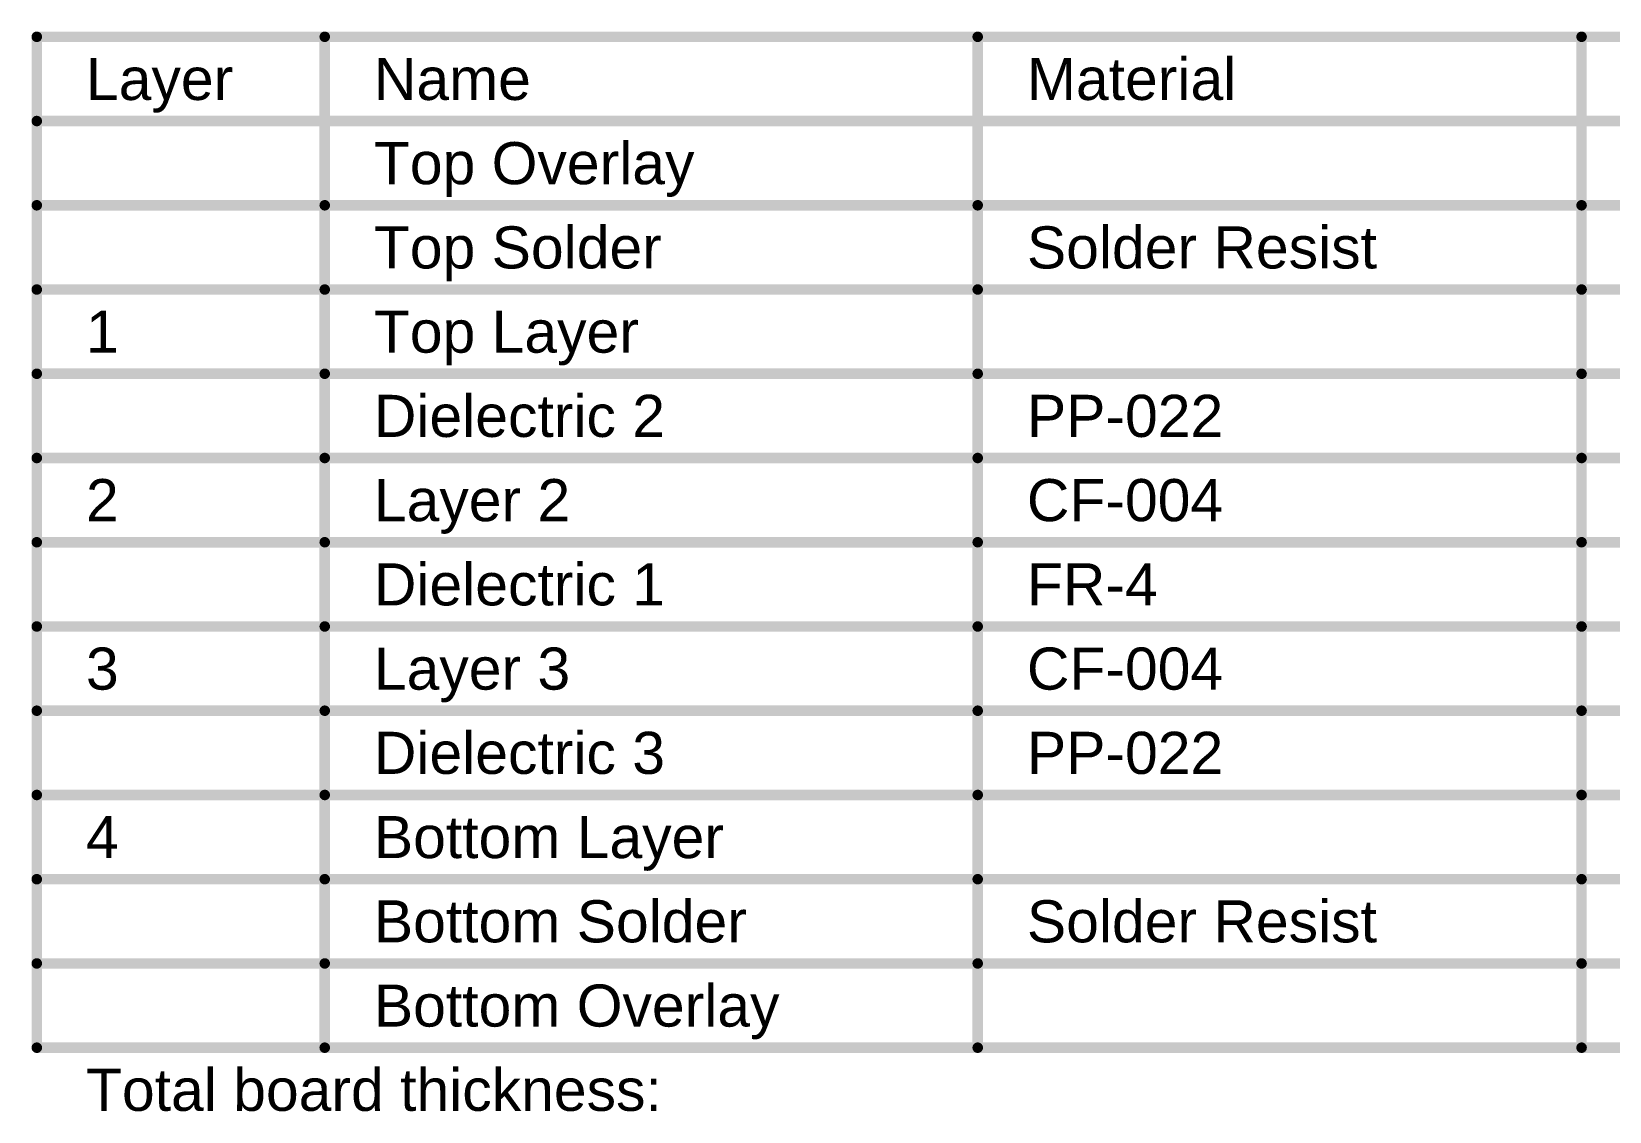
# Model space of a CAD drawing. Header units: inches. Extents: x -2.7 to 10.9, y -2.9 to 7.4.
# Drawn here: x 6.395 to 8.642, y 2.616 to 4.155 of the extents above; entities that cross this region are included whole.
import ezdxf

# ---------------------------------------------------------------- set-up
doc = ezdxf.new("R2010")
doc.units = ezdxf.units.IN
doc.header["$MEASUREMENT"] = 0
doc.layers.add('Fabrication', color=76, linetype='Continuous')
doc.styles.add('Arial', font='', dxfattribs={"height": 0.2})
doc.styles.get('Arial').set_extended_font_data('Arial')

msp = doc.modelspace()

# ---------------------------------------------------------------- linework, layer by layer
at = {"layer": 'Fabrication'}
for points in [[(6.4025, 4.147, 0.015, 0.015, 0), (10.9413, 4.147, 0.015, 0.015, 0)], [(6.4025, 2.707, 0.015, 0.015, 0), (6.4025, 4.147, 0.015, 0.015, 0)], [(6.8124, 2.707, 0.015, 0.015, 0), (6.8124, 4.147, 0.015, 0.015, 0)], [(7.7422, 2.707, 0.015, 0.015, 0), (7.7422, 4.147, 0.015, 0.015, 0)], [(8.6019, 2.707, 0.015, 0.015, 0), (8.6019, 4.147, 0.015, 0.015, 0)], [(6.4025, 4.027, 0.015, 0.015, 0), (10.9413, 4.027, 0.015, 0.015, 0)], [(6.4025, 3.907, 0.015, 0.015, 0), (6.8124, 3.907, 0.015, 0.015, 0)], [(6.8124, 3.907, 0.015, 0.015, 0), (7.7422, 3.907, 0.015, 0.015, 0)], [(7.7422, 3.907, 0.015, 0.015, 0), (8.6019, 3.907, 0.015, 0.015, 0)], [(8.6019, 3.907, 0.015, 0.015, 0), (9.2518, 3.907, 0.015, 0.015, 0)], [(6.4025, 3.787, 0.015, 0.015, 0), (6.8124, 3.787, 0.015, 0.015, 0)], [(6.8124, 3.787, 0.015, 0.015, 0), (7.7422, 3.787, 0.015, 0.015, 0)], [(7.7422, 3.787, 0.015, 0.015, 0), (8.6019, 3.787, 0.015, 0.015, 0)], [(8.6019, 3.787, 0.015, 0.015, 0), (9.2518, 3.787, 0.015, 0.015, 0)], [(6.4025, 3.667, 0.015, 0.015, 0), (6.8124, 3.667, 0.015, 0.015, 0)], [(6.8124, 3.667, 0.015, 0.015, 0), (7.7422, 3.667, 0.015, 0.015, 0)], [(7.7422, 3.667, 0.015, 0.015, 0), (8.6019, 3.667, 0.015, 0.015, 0)], [(8.6019, 3.667, 0.015, 0.015, 0), (9.2518, 3.667, 0.015, 0.015, 0)], [(6.4025, 3.547, 0.015, 0.015, 0), (6.8124, 3.547, 0.015, 0.015, 0)], [(6.8124, 3.547, 0.015, 0.015, 0), (7.7422, 3.547, 0.015, 0.015, 0)], [(7.7422, 3.547, 0.015, 0.015, 0), (8.6019, 3.547, 0.015, 0.015, 0)], [(8.6019, 3.547, 0.015, 0.015, 0), (9.2518, 3.547, 0.015, 0.015, 0)], [(6.4025, 3.427, 0.015, 0.015, 0), (6.8124, 3.427, 0.015, 0.015, 0)], [(6.8124, 3.427, 0.015, 0.015, 0), (7.7422, 3.427, 0.015, 0.015, 0)], [(7.7422, 3.427, 0.015, 0.015, 0), (8.6019, 3.427, 0.015, 0.015, 0)], [(8.6019, 3.427, 0.015, 0.015, 0), (9.2518, 3.427, 0.015, 0.015, 0)], [(6.4025, 3.307, 0.015, 0.015, 0), (6.8124, 3.307, 0.015, 0.015, 0)], [(6.8124, 3.307, 0.015, 0.015, 0), (7.7422, 3.307, 0.015, 0.015, 0)], [(7.7422, 3.307, 0.015, 0.015, 0), (8.6019, 3.307, 0.015, 0.015, 0)], [(8.6019, 3.307, 0.015, 0.015, 0), (9.2518, 3.307, 0.015, 0.015, 0)], [(6.4025, 3.187, 0.015, 0.015, 0), (6.8124, 3.187, 0.015, 0.015, 0)], [(6.8124, 3.187, 0.015, 0.015, 0), (7.7422, 3.187, 0.015, 0.015, 0)], [(7.7422, 3.187, 0.015, 0.015, 0), (8.6019, 3.187, 0.015, 0.015, 0)], [(8.6019, 3.187, 0.015, 0.015, 0), (9.2518, 3.187, 0.015, 0.015, 0)], [(6.4025, 3.067, 0.015, 0.015, 0), (6.8124, 3.067, 0.015, 0.015, 0)], [(6.8124, 3.067, 0.015, 0.015, 0), (7.7422, 3.067, 0.015, 0.015, 0)], [(7.7422, 3.067, 0.015, 0.015, 0), (8.6019, 3.067, 0.015, 0.015, 0)], [(8.6019, 3.067, 0.015, 0.015, 0), (9.2518, 3.067, 0.015, 0.015, 0)], [(6.4025, 2.947, 0.015, 0.015, 0), (6.8124, 2.947, 0.015, 0.015, 0)], [(6.8124, 2.947, 0.015, 0.015, 0), (7.7422, 2.947, 0.015, 0.015, 0)], [(7.7422, 2.947, 0.015, 0.015, 0), (8.6019, 2.947, 0.015, 0.015, 0)], [(8.6019, 2.947, 0.015, 0.015, 0), (9.2518, 2.947, 0.015, 0.015, 0)], [(6.4025, 2.827, 0.015, 0.015, 0), (6.8124, 2.827, 0.015, 0.015, 0)], [(6.8124, 2.827, 0.015, 0.015, 0), (7.7422, 2.827, 0.015, 0.015, 0)], [(7.7422, 2.827, 0.015, 0.015, 0), (8.6019, 2.827, 0.015, 0.015, 0)], [(8.6019, 2.827, 0.015, 0.015, 0), (9.2518, 2.827, 0.015, 0.015, 0)], [(6.4025, 2.707, 0.015, 0.015, 0), (6.8124, 2.707, 0.015, 0.015, 0)], [(6.8124, 2.707, 0.015, 0.015, 0), (7.7422, 2.707, 0.015, 0.015, 0)], [(7.7422, 2.707, 0.015, 0.015, 0), (8.6019, 2.707, 0.015, 0.015, 0)], [(8.6019, 2.707, 0.015, 0.015, 0), (9.2518, 2.707, 0.015, 0.015, 0)]]:
    msp.add_lwpolyline(points, format="xyseb", dxfattribs=at)
for points in [[(6.3987, 4.147, 0.0075, 0.0075, 1), (6.4062, 4.147, 0.0075, 0.0075, 1)], [(6.3987, 4.147, 0.0075, 0.0075, 1), (6.4062, 4.147, 0.0075, 0.0075, 1)], [(6.8087, 4.147, 0.0075, 0.0075, 1), (6.8162, 4.147, 0.0075, 0.0075, 1)], [(7.7384, 4.147, 0.0075, 0.0075, 1), (7.7459, 4.147, 0.0075, 0.0075, 1)], [(8.5982, 4.147, 0.0075, 0.0075, 1), (8.6057, 4.147, 0.0075, 0.0075, 1)], [(6.3987, 4.027, 0.0075, 0.0075, 1), (6.4062, 4.027, 0.0075, 0.0075, 1)], [(6.3987, 3.907, 0.0075, 0.0075, 1), (6.4062, 3.907, 0.0075, 0.0075, 1)], [(6.8087, 3.907, 0.0075, 0.0075, 1), (6.8162, 3.907, 0.0075, 0.0075, 1)], [(6.8087, 3.907, 0.0075, 0.0075, 1), (6.8162, 3.907, 0.0075, 0.0075, 1)], [(7.7384, 3.907, 0.0075, 0.0075, 1), (7.7459, 3.907, 0.0075, 0.0075, 1)], [(7.7384, 3.907, 0.0075, 0.0075, 1), (7.7459, 3.907, 0.0075, 0.0075, 1)], [(8.5982, 3.907, 0.0075, 0.0075, 1), (8.6057, 3.907, 0.0075, 0.0075, 1)], [(8.5982, 3.907, 0.0075, 0.0075, 1), (8.6057, 3.907, 0.0075, 0.0075, 1)], [(6.3987, 3.787, 0.0075, 0.0075, 1), (6.4062, 3.787, 0.0075, 0.0075, 1)], [(6.8087, 3.787, 0.0075, 0.0075, 1), (6.8162, 3.787, 0.0075, 0.0075, 1)], [(6.8087, 3.787, 0.0075, 0.0075, 1), (6.8162, 3.787, 0.0075, 0.0075, 1)], [(7.7384, 3.787, 0.0075, 0.0075, 1), (7.7459, 3.787, 0.0075, 0.0075, 1)], [(7.7384, 3.787, 0.0075, 0.0075, 1), (7.7459, 3.787, 0.0075, 0.0075, 1)], [(8.5982, 3.787, 0.0075, 0.0075, 1), (8.6057, 3.787, 0.0075, 0.0075, 1)], [(8.5982, 3.787, 0.0075, 0.0075, 1), (8.6057, 3.787, 0.0075, 0.0075, 1)], [(6.3987, 3.667, 0.0075, 0.0075, 1), (6.4062, 3.667, 0.0075, 0.0075, 1)], [(6.8087, 3.667, 0.0075, 0.0075, 1), (6.8162, 3.667, 0.0075, 0.0075, 1)], [(6.8087, 3.667, 0.0075, 0.0075, 1), (6.8162, 3.667, 0.0075, 0.0075, 1)], [(7.7384, 3.667, 0.0075, 0.0075, 1), (7.7459, 3.667, 0.0075, 0.0075, 1)], [(7.7384, 3.667, 0.0075, 0.0075, 1), (7.7459, 3.667, 0.0075, 0.0075, 1)], [(8.5982, 3.667, 0.0075, 0.0075, 1), (8.6057, 3.667, 0.0075, 0.0075, 1)], [(8.5982, 3.667, 0.0075, 0.0075, 1), (8.6057, 3.667, 0.0075, 0.0075, 1)], [(6.3987, 3.547, 0.0075, 0.0075, 1), (6.4062, 3.547, 0.0075, 0.0075, 1)], [(6.8087, 3.547, 0.0075, 0.0075, 1), (6.8162, 3.547, 0.0075, 0.0075, 1)], [(6.8087, 3.547, 0.0075, 0.0075, 1), (6.8162, 3.547, 0.0075, 0.0075, 1)], [(7.7384, 3.547, 0.0075, 0.0075, 1), (7.7459, 3.547, 0.0075, 0.0075, 1)], [(7.7384, 3.547, 0.0075, 0.0075, 1), (7.7459, 3.547, 0.0075, 0.0075, 1)], [(8.5982, 3.547, 0.0075, 0.0075, 1), (8.6057, 3.547, 0.0075, 0.0075, 1)], [(8.5982, 3.547, 0.0075, 0.0075, 1), (8.6057, 3.547, 0.0075, 0.0075, 1)], [(6.3987, 3.427, 0.0075, 0.0075, 1), (6.4062, 3.427, 0.0075, 0.0075, 1)], [(6.8087, 3.427, 0.0075, 0.0075, 1), (6.8162, 3.427, 0.0075, 0.0075, 1)], [(6.8087, 3.427, 0.0075, 0.0075, 1), (6.8162, 3.427, 0.0075, 0.0075, 1)], [(7.7384, 3.427, 0.0075, 0.0075, 1), (7.7459, 3.427, 0.0075, 0.0075, 1)], [(7.7384, 3.427, 0.0075, 0.0075, 1), (7.7459, 3.427, 0.0075, 0.0075, 1)], [(8.5982, 3.427, 0.0075, 0.0075, 1), (8.6057, 3.427, 0.0075, 0.0075, 1)], [(8.5982, 3.427, 0.0075, 0.0075, 1), (8.6057, 3.427, 0.0075, 0.0075, 1)], [(6.3987, 3.307, 0.0075, 0.0075, 1), (6.4062, 3.307, 0.0075, 0.0075, 1)], [(6.8087, 3.307, 0.0075, 0.0075, 1), (6.8162, 3.307, 0.0075, 0.0075, 1)], [(6.8087, 3.307, 0.0075, 0.0075, 1), (6.8162, 3.307, 0.0075, 0.0075, 1)], [(7.7384, 3.307, 0.0075, 0.0075, 1), (7.7459, 3.307, 0.0075, 0.0075, 1)], [(7.7384, 3.307, 0.0075, 0.0075, 1), (7.7459, 3.307, 0.0075, 0.0075, 1)], [(8.5982, 3.307, 0.0075, 0.0075, 1), (8.6057, 3.307, 0.0075, 0.0075, 1)], [(8.5982, 3.307, 0.0075, 0.0075, 1), (8.6057, 3.307, 0.0075, 0.0075, 1)], [(6.3987, 3.187, 0.0075, 0.0075, 1), (6.4062, 3.187, 0.0075, 0.0075, 1)], [(6.8087, 3.187, 0.0075, 0.0075, 1), (6.8162, 3.187, 0.0075, 0.0075, 1)], [(6.8087, 3.187, 0.0075, 0.0075, 1), (6.8162, 3.187, 0.0075, 0.0075, 1)], [(7.7384, 3.187, 0.0075, 0.0075, 1), (7.7459, 3.187, 0.0075, 0.0075, 1)], [(7.7384, 3.187, 0.0075, 0.0075, 1), (7.7459, 3.187, 0.0075, 0.0075, 1)], [(8.5982, 3.187, 0.0075, 0.0075, 1), (8.6057, 3.187, 0.0075, 0.0075, 1)], [(8.5982, 3.187, 0.0075, 0.0075, 1), (8.6057, 3.187, 0.0075, 0.0075, 1)], [(6.3987, 3.067, 0.0075, 0.0075, 1), (6.4062, 3.067, 0.0075, 0.0075, 1)], [(6.8087, 3.067, 0.0075, 0.0075, 1), (6.8162, 3.067, 0.0075, 0.0075, 1)], [(6.8087, 3.067, 0.0075, 0.0075, 1), (6.8162, 3.067, 0.0075, 0.0075, 1)], [(7.7384, 3.067, 0.0075, 0.0075, 1), (7.7459, 3.067, 0.0075, 0.0075, 1)], [(7.7384, 3.067, 0.0075, 0.0075, 1), (7.7459, 3.067, 0.0075, 0.0075, 1)], [(8.5982, 3.067, 0.0075, 0.0075, 1), (8.6057, 3.067, 0.0075, 0.0075, 1)], [(8.5982, 3.067, 0.0075, 0.0075, 1), (8.6057, 3.067, 0.0075, 0.0075, 1)], [(6.3987, 2.947, 0.0075, 0.0075, 1), (6.4062, 2.947, 0.0075, 0.0075, 1)], [(6.8087, 2.947, 0.0075, 0.0075, 1), (6.8162, 2.947, 0.0075, 0.0075, 1)], [(6.8087, 2.947, 0.0075, 0.0075, 1), (6.8162, 2.947, 0.0075, 0.0075, 1)], [(7.7384, 2.947, 0.0075, 0.0075, 1), (7.7459, 2.947, 0.0075, 0.0075, 1)], [(7.7384, 2.947, 0.0075, 0.0075, 1), (7.7459, 2.947, 0.0075, 0.0075, 1)], [(8.5982, 2.947, 0.0075, 0.0075, 1), (8.6057, 2.947, 0.0075, 0.0075, 1)], [(8.5982, 2.947, 0.0075, 0.0075, 1), (8.6057, 2.947, 0.0075, 0.0075, 1)], [(6.3987, 2.827, 0.0075, 0.0075, 1), (6.4062, 2.827, 0.0075, 0.0075, 1)], [(6.8087, 2.827, 0.0075, 0.0075, 1), (6.8162, 2.827, 0.0075, 0.0075, 1)], [(6.8087, 2.827, 0.0075, 0.0075, 1), (6.8162, 2.827, 0.0075, 0.0075, 1)], [(7.7384, 2.827, 0.0075, 0.0075, 1), (7.7459, 2.827, 0.0075, 0.0075, 1)], [(7.7384, 2.827, 0.0075, 0.0075, 1), (7.7459, 2.827, 0.0075, 0.0075, 1)], [(8.5982, 2.827, 0.0075, 0.0075, 1), (8.6057, 2.827, 0.0075, 0.0075, 1)], [(8.5982, 2.827, 0.0075, 0.0075, 1), (8.6057, 2.827, 0.0075, 0.0075, 1)], [(6.3987, 2.707, 0.0075, 0.0075, 1), (6.4062, 2.707, 0.0075, 0.0075, 1)], [(6.3987, 2.707, 0.0075, 0.0075, 1), (6.4062, 2.707, 0.0075, 0.0075, 1)], [(6.8087, 2.707, 0.0075, 0.0075, 1), (6.8162, 2.707, 0.0075, 0.0075, 1)], [(6.8087, 2.707, 0.0075, 0.0075, 1), (6.8162, 2.707, 0.0075, 0.0075, 1)], [(6.8087, 2.707, 0.0075, 0.0075, 1), (6.8162, 2.707, 0.0075, 0.0075, 1)], [(7.7384, 2.707, 0.0075, 0.0075, 1), (7.7459, 2.707, 0.0075, 0.0075, 1)], [(7.7384, 2.707, 0.0075, 0.0075, 1), (7.7459, 2.707, 0.0075, 0.0075, 1)], [(7.7384, 2.707, 0.0075, 0.0075, 1), (7.7459, 2.707, 0.0075, 0.0075, 1)], [(8.5982, 2.707, 0.0075, 0.0075, 1), (8.6057, 2.707, 0.0075, 0.0075, 1)], [(8.5982, 2.707, 0.0075, 0.0075, 1), (8.6057, 2.707, 0.0075, 0.0075, 1)], [(8.5982, 2.707, 0.0075, 0.0075, 1), (8.6057, 2.707, 0.0075, 0.0075, 1)]]:
    msp.add_lwpolyline(points, format="xyseb", close=True, dxfattribs=at)

# ---------------------------------------------------------------- texts
at = {"layer": 'Fabrication', "style": 'Arial'}
for s, p in [('Layer', (6.4725, 4.057)), ('Name', (6.8824, 4.057)), ('Material', (7.8122, 4.057)), ('Top Overlay', (6.8824, 3.937)), ('Top Solder', (6.8824, 3.817)), ('Solder Resist', (7.8122, 3.817)), ('1', (6.4725, 3.697)), ('Top Layer', (6.8824, 3.697)), ('Dielectric 2', (6.8824, 3.577)), ('PP-022', (7.8122, 3.577)), ('2', (6.4725, 3.457)), ('Layer 2', (6.8824, 3.457)), ('CF-004', (7.8122, 3.457)), ('Dielectric 1', (6.8824, 3.337)), ('FR-4', (7.8122, 3.337)), ('3', (6.4725, 3.217)), ('Layer 3', (6.8824, 3.217)), ('CF-004', (7.8122, 3.217)), ('Dielectric 3', (6.8824, 3.097)), ('PP-022', (7.8122, 3.097)), ('4', (6.4725, 2.977)), ('Bottom Layer', (6.8824, 2.977)), ('Bottom Solder', (6.8824, 2.857)), ('Solder Resist', (7.8122, 2.857)), ('Bottom Overlay', (6.8824, 2.737)), ('Total board thickness:', (6.4725, 2.617))]:
    msp.add_text(s, height=0.06, dxfattribs=at).set_placement(p)

doc.saveas('drawing.dxf')
